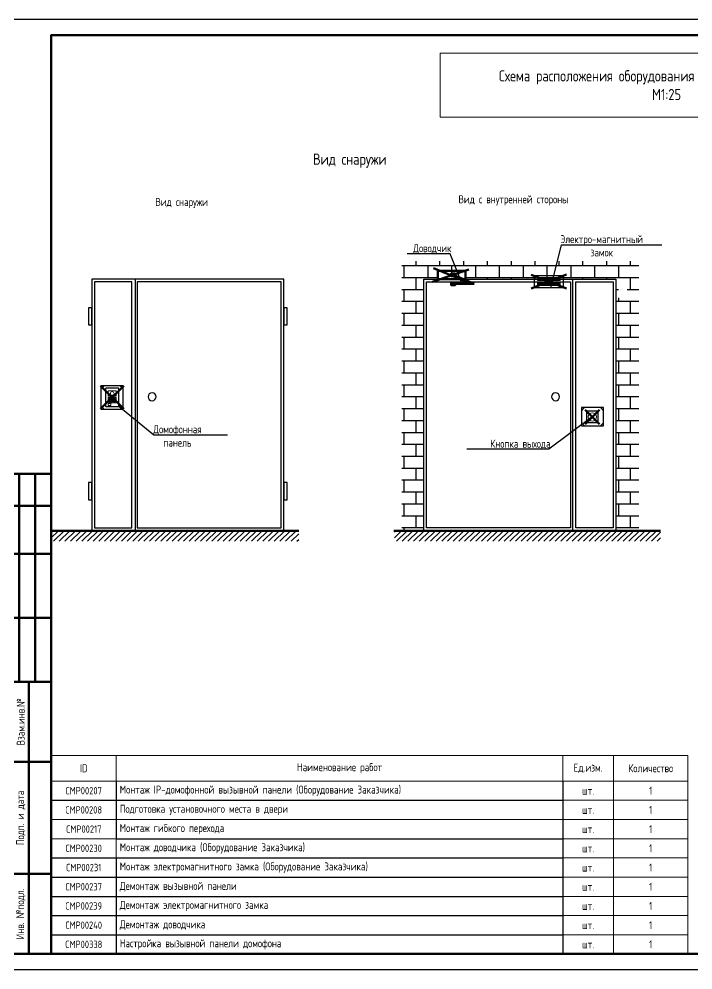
# Model space of a CAD drawing. Header units: millimetres. Extents: x -211 to 10565, y -2293 to 2244.
# Drawn here: x 730.8 to 941.2, y 1947.1 to 2244.1 of the extents above; entities that cross this region are included whole.
import ezdxf
from ezdxf import colors
from ezdxf.entities.mleader import LeaderData, LeaderLine
from ezdxf.enums import TextEntityAlignment as Align
from ezdxf.math import Vec2, Vec3

# ---------------------------------------------------------------- set-up
doc = ezdxf.new("R2010")
doc.units = ezdxf.units.MM
doc.layers.add('(034) Оформление_0', color=7, linetype='Continuous', lineweight=9)
doc.layers.add('Оборудование проектир.', color=7, linetype='Continuous', lineweight=50)
for name, color, linetype in [('_', 7, 'Continuous'), ('Выноски и подписи', 7, 'Continuous'), ('Дополнительные схемы', 7, 'Continuous'), ('Планы', 7, 'Continuous'), ('Текст и таблицы', 7, 'Continuous')]:
    doc.layers.add(name, color=color, linetype=linetype)
doc.layers.add('ВЭ', color=7, linetype='Continuous', plot=False)
doc.styles.get("Standard").update_dxf_attribs({"font": 'gost.TTF'})
pattern_1 = [(45, (0, 0), (-0.176777, 0.176777), [])]

# ---------------------------------------------------------------- blocks, each defined once
blk = doc.blocks.new('*T330')
at = {"layer": '(034) Оформление_0', "color": 0, "lineweight": 50, "transparency": 16777216}
for p, q in [((0, 0), (0, 65)), ((0, 65), (20, 65)), ((5, 0), (5, 65)), ((10, 0), (10, 65)), ((15, 0), (15, 65)), ((20, 0), (20, 65)), ((5, 55), (20, 55)), ((5, 40), (20, 40)), ((5, 20), (20, 20)), ((0, 0), (20, 0))]:
    blk.add_line(p, q, dxfattribs=at)
at = {"layer": '(034) Оформление_0', "color": 0, "transparency": 16777216, "insert": (2.5, 2), "char_height": 2.5, "width": 61, "attachment_point": 4, "rotation": 90}
blk.add_mtext('Согласованно', dxfattribs=at)
blk = doc.blocks.new('*U329')
at = {"layer": '(034) Оформление_0', "lineweight": 60}
for p, q in [((13, 5), (13, 90)), ((20, 65), (8, 65)), ((20, 30), (8, 30))]:
    blk.add_line(p, q, dxfattribs=at)
at = {"layer": '(034) Оформление_0'}
blk.add_lwpolyline([(420, 297), (0, 297), (0, 0), (420, 0)], close=True, dxfattribs=at)
at = {"layer": '(034) Оформление_0', "lineweight": 60}
for points in [[(415, 5), (415, 292), (20, 292), (20, 5)], [(20, 90), (8, 90), (8, 5), (20, 5)]]:
    blk.add_lwpolyline(points, close=True, dxfattribs=at)
blk.add_blockref('*T330', (0, 90))
at = {"layer": '(034) Оформление_0', "char_height": 2.5, "attachment_point": 5, "rotation": 90}
for s, insert in [('Взам.инв.№', (10.5, 77.5)), ('Подп. и дата', (10.5, 47.5)), ('Инв. №подл.', (10.5, 17.5))]:
    blk.add_mtext(s, dxfattribs=dict(at, insert=insert))
blk = doc.blocks.new('*T340')
at = {"layer": 'Текст и таблицы', "lineweight": 9, "transparency": 16777216}
for p, q in [((0, 0), (198.77, 0)), ((0, 0), (0, -8)), ((20.3, 0), (20.3, -8)), ((159.68, 0), (159.68, -8)), ((175.54, 0), (175.54, -62)), ((198.77, 0), (198.77, -62)), ((0, -8), (198.77, -8)), ((159.68, -14), (198.77, -14)), ((0, -20), (198.77, -20)), ((0, -26), (20.3, -26)), ((20.3, -26), (20.3, -32)), ((159.68, -26), (198.77, -26)), ((159.68, -32), (198.77, -32)), ((159.68, -38), (198.77, -38)), ((159.68, -44), (198.77, -44)), ((159.68, -50), (198.77, -50)), ((159.68, -56), (198.77, -56)), ((159.68, -62), (198.77, -62))]:
    blk.add_line(p, q, dxfattribs=at)
at = {"layer": 'Текст и таблицы', "lineweight": -2, "transparency": 16777216}
for p, q in [((0, -8), (0, -62)), ((20.3, -8), (20.3, -26)), ((159.68, -8), (159.68, -62)), ((0, -14), (159.68, -14)), ((20.3, -26), (159.68, -26)), ((0, -32), (159.68, -32)), ((20.3, -32), (20.3, -62)), ((0, -38), (159.68, -38)), ((0, -44), (159.68, -44)), ((0, -50), (159.68, -50)), ((0, -56), (159.68, -56)), ((0, -62), (159.68, -62))]:
    blk.add_line(p, q, dxfattribs=at)
at = {"layer": 'Текст и таблицы', "color": 0, "transparency": 16777216}
for s, insert, char_height, width, attachment_point in [('ID', (10.15, -4), 2.5, 18.0511, 5), ('Количество', (187.16, -4), 2.5, 20.9722, 5), ('СМР00207', (10.15, -11), 2.3, 18.1183, 5), ('{\\C256;Монтаж IP-домофонной вызывной панели (Оборудование Заказчика)}', (21.4, -11), 2.5, 137.1974, 4), ('{\\C256;шт.}', (167.61, -11), 2.5, 13.6753, 5), ('{\\C256;1', (187.16, -11), 2.5, 21.0395, 5), ('СМР00208', (10.15, -17), 2.3, 18.1183, 5), ('{\\C256;Подготовка установочного места в двери}', (21.4, -17), 2.5, 137.1974, 4), ('{\\C256;шт.}', (167.61, -17), 2.5, 13.6753, 5), ('{\\C256;1', (187.16, -17), 2.5, 21.0395, 5), ('CMP00217', (10.15, -23), 2.3, 18.1183, 5), ('Монтаж гибкого перехода^J', (21.4, -23), 2.5, 137.1974, 4), ('{\\C256;шт.}', (167.61, -23), 2.5, 13.6753, 5), ('1', (187.16, -23), 2.5, 21.0395, 5), ('СМР00230', (10.15, -29), 2.3, 18.1183, 5), ('Монтаж доводчика {\\C256;(Оборудование Заказчика)}', (21.4, -29), 2.5, 137.1974, 4), ('{\\C256;шт.}', (167.61, -29), 2.5, 13.6753, 5), ('{\\C256;1', (187.16, -29), 2.5, 21.0395, 5), ('СМР00231', (10.15, -35), 2.3, 18.1183, 5), ('Монтаж электромагнитного замка {\\C256;(Оборудование Заказчика)}', (21.4, -35), 2.5, 137.1974, 4), ('{\\C256;шт.}', (167.61, -35), 2.5, 13.6753, 5), ('{\\C256;1', (187.16, -35), 2.5, 21.0395, 5), ('СМР00237', (10.15, -41), 2.3, 18.1183, 5), ('Демонтаж вызывной панели ', (21.4, -41), 2.5, 137.1974, 4), ('{\\C256;шт.}', (167.61, -41), 2.5, 13.6753, 5), ('{\\C256;1', (187.16, -41), 2.5, 21.0395, 5), ('СМР00239', (10.15, -47), 2.3, 18.1183, 5), ('Демонтаж электромагнитного замка', (21.4, -47), 2.5, 137.1974, 4), ('{\\C256;шт.}', (167.61, -47), 2.5, 13.6753, 5), ('{\\C256;1', (187.16, -47), 2.5, 21.0395, 5), ('СМР00240', (10.15, -53), 2.3, 18.1183, 5), ('Демонтаж доводчика', (21.4, -53), 2.5, 137.1974, 4), ('{\\C256;шт.}', (167.61, -53), 2.5, 13.6753, 5), ('1', (187.16, -53), 2.5, 21.0395, 5), ('CMP00338^J', (10.15, -59), 2.3, 18.1183, 5), ('Настройка вызывной панели домофона^J', (21.4, -59), 2.5, 137.1974, 4), ('{\\C256;шт.}', (167.61, -59), 2.5, 13.6753, 5), ('1', (187.16, -59), 2.5, 21.0395, 5)]:
    blk.add_mtext(s, dxfattribs=dict(at, insert=insert, char_height=char_height, width=width, attachment_point=attachment_point))
at = {"layer": 'Текст и таблицы', "transparency": 16777216, "char_height": 2.5, "attachment_point": 5}
for s, insert, width in [('Наименование работ', (89.99, -4), 137.1301), ('Ед.изм.', (167.61, -4), 13.6081)]:
    blk.add_mtext(s, dxfattribs=dict(at, insert=insert, width=width))
blk = doc.blocks.new('*T351')
at = {"layer": 'Defpoints', "color": 8, "linetype": 'ByBlock', "lineweight": 0, "transparency": 16777216}
for p, q in [((0, 0), (141.44, 0)), ((0, 0), (0, -20)), ((141.44, 0), (141.44, -20)), ((0, -20), (141.44, -20))]:
    blk.add_line(p, q, dxfattribs=at)
at = {"color": 0, "transparency": 16777216, "insert": (70.72, -10), "char_height": 3.5, "width": 141.442, "attachment_point": 5}
blk.add_mtext('{\\fGOST|b0|i0|c0;Схема расположения оборудования на двери подъезда №2^JМ1:25', dxfattribs=at)
blk = doc.blocks.new('Домофония_Дверь Снаружи')
at = {"layer": 'Дополнительные схемы', "linetype": 'Continuous'}
blk.add_line((46.44, 78.53), (46.44, 0), dxfattribs=at)
for points in [[(0, 78.53), (59.97, 78.53), (59.97, 0), (0, 0)], [(0.85, 77.67), (45.85, 77.67), (45.85, 0.93), (0.85, 0.93)], [(47.46, 77.67), (59.14, 77.67), (59.14, 0.93), (47.46, 0.93)], [(-1.03, 69.62), (0, 69.62), (0, 64.26), (-1.03, 64.26)], [(59.97, 69.62), (61.01, 69.62), (61.01, 64.26), (59.97, 64.26)], [(-1.03, 15.02), (0, 15.02), (0, 9.66), (-1.03, 9.66)], [(59.97, 15.02), (61.01, 15.02), (61.01, 9.66), (59.97, 9.66)]]:
    blk.add_lwpolyline(points, close=True, dxfattribs=at)
blk.add_circle((41.13, 41.83), 1.25, dxfattribs=at)
blk = doc.blocks.new('Домофония_Дверь Внутри')
at = {"layer": 'Дополнительные схемы', "linetype": 'Continuous'}
blk.add_line((13.53, 78.53), (13.53, 0), dxfattribs=at)
for points in [[(59.97, 78.53), (0, 78.53), (0, 0), (59.97, 0)], [(12.52, 77.67), (0.84, 77.67), (0.84, 0.93), (12.52, 0.93)], [(59.13, 77.67), (14.13, 77.67), (14.13, 0.93), (59.13, 0.93)]]:
    blk.add_lwpolyline(points, close=True, dxfattribs=at)
blk.add_circle((18.84, 41.83), 1.25, dxfattribs=at)
blk = doc.blocks.new('Домофония_Подготовка_места_установки')
at = {"color": 0, "linetype": 'ByBlock', "lineweight": -2}
for p, q in [((0, 4.7), (0, 4.7)), ((1, 5.7), (1, 5.7)), ((1, 5.7), (1, 5.7)), ((5.94, 5.7), (6.94, 5.7)), ((6.94, 5.7), (5.94, 5.7)), ((6.94, 4.7), (6.94, 4.7)), ((0, 1), (0, 1)), ((1, 0), (1, 0)), ((5.94, 0), (5.94, 0)), ((6.94, 1), (6.94, 1))]:
    blk.add_line(p, q, dxfattribs=at)
at = {"layer": '_', "color": 0, "linetype": 'ByBlock', "lineweight": -2}
for p, q in [((1, 5.7), (0, 4.7)), ((5.94, 5.7), (6.94, 4.7)), ((0, 1), (1, 0)), ((6.94, 1), (5.94, 0))]:
    blk.add_line(p, q, dxfattribs=at)
blk.add_lwpolyline([(0, 5.7), (6.94, 5.7), (6.94, 0), (0, 0)], close=True, dxfattribs=at)
at = {"layer": 'Выноски и подписи', "color": 0, "linetype": 'ByBlock', "lineweight": -2, "oblique": 15, "flags": 3}
for tag, p in [('ID', (10.4, 3.35)), ('БАЗОВАЯ_РАСЦЕНКА', (10.17, 0.12)), ('ЕД.ИЗМ', (10.11, -3.34)), ('КОЛИЧЕСТВО', (10.11, -6.78))]:
    blk.add_attdef(tag, p, '', height=2.5, dxfattribs=at)
blk = doc.blocks.new('*U301')
at = {"color": 0, "linetype": 'ByBlock', "lineweight": -2}
for p, q in [((0, 6.25), (0, 6.25)), ((1, 7.25), (1, 7.25)), ((1, 7.25), (1, 7.25)), ((5.94, 7.25), (6.94, 7.25)), ((6.94, 7.25), (5.94, 7.25)), ((6.94, 4.7), (6.94, 4.7)), ((0, 1), (0, 1)), ((1, 0), (1, 0)), ((5.94, 0), (5.94, 0)), ((6.94, 1), (6.94, 1))]:
    blk.add_line(p, q, dxfattribs=at)
at = {"layer": '_', "color": 0, "linetype": 'ByBlock', "lineweight": -2}
for p, q in [((1, 7.25), (0, 6.25)), ((5.94, 7.25), (6.94, 6.25)), ((0, 1), (1, 0)), ((6.94, 1), (5.94, 0))]:
    blk.add_line(p, q, dxfattribs=at)
blk.add_lwpolyline([(0, 7.25), (6.94, 7.25), (6.94, 0), (0, 0)], close=True, dxfattribs=at)
at = {"layer": 'Выноски и подписи', "color": 0, "linetype": 'ByBlock', "lineweight": -2, "oblique": 15, "flags": 3}
for tag, p in [('ID', (10.4, 3.35)), ('БАЗОВАЯ_РАСЦЕНКА', (10.17, 0.12)), ('ЕД.ИЗМ', (10.11, -3.34)), ('КОЛИЧЕСТВО', (10.11, -6.78))]:
    blk.add_attdef(tag, p, '', height=2.5, dxfattribs=at)
blk = doc.blocks.new('*U299')
at = {"layer": 'Оборудование проектир.', "lineweight": 20}
h = blk.add_hatch(dxfattribs=at)
h.set_pattern_fill('ANSI31', color=256, scale=2)
h.set_pattern_definition(pattern_1)
h.paths.add_polyline_path([(8.13, 2.97), (1.08, 2.97), (1.08, 2.14), (8.13, 2.14)])
h = blk.add_hatch(dxfattribs=at)
h.set_pattern_fill('ANSI31', color=256, scale=2)
h.set_pattern_definition(pattern_1)
h.paths.add_polyline_path([(8.13, 0.64), (1.08, 0.64), (1.08, 1.46), (8.13, 1.46)])
at = {"layer": '_'}
blk.add_lwpolyline([(0, 3.61), (9.2, 3.61), (9.2, 0), (0, 0)], close=True, dxfattribs=at)
at = {"layer": 'Оборудование проектир.', "color": 1}
for p, q in [((-0.93, -0.36), (10.13, 3.97)), ((-0.89, 4.07), (10.13, -0.37))]:
    blk.add_line(p, q, dxfattribs=at)
at = {"layer": 'Оборудование проектир.', "linetype": 'Continuous', "lineweight": 20}
for p, q in [((1.08, 2.97), (8.13, 2.97)), ((1.08, 2.14), (1.08, 2.97)), ((8.13, 2.14), (1.08, 2.14)), ((8.13, 1.46), (1.08, 1.46)), ((1.08, 1.46), (1.08, 0.64)), ((1.08, 0.64), (8.13, 0.64)), ((8.13, 2.14), (8.13, 2.97)), ((8.13, 1.46), (8.13, 0.64))]:
    blk.add_line(p, q, dxfattribs=at)
at = {"layer": 'Выноски и подписи', "oblique": 15, "flags": 3}
for tag, p in [('ID', (14.02, 2.87)), ('БАЗОВАЯ_РАСЦЕНКА', (13.84, -0.5)), ('ЕД.ИЗМ', (13.62, -3.9)), ('КОЛИЧЕСТВО', (13.43, -7.19))]:
    blk.add_attdef(tag, p, '', height=2.5, dxfattribs=at)
blk = doc.blocks.new('*U298')
at = {"color": 0, "linetype": 'ByBlock'}
blk.add_lwpolyline([(0, 0), (0, 3.54), (3.54, 3.54), (3.54, 0)], close=True, dxfattribs=at)
at = {"layer": 'Оборудование проектир.', "color": 1}
for p, q in [((-0.48, 4.02), (4.02, -0.48)), ((4.02, 4.02), (-0.48, -0.48))]:
    blk.add_line(p, q, dxfattribs=at)
at = {"layer": 'Оборудование проектир.', "color": 0, "linetype": 'ByBlock', "lineweight": 20, "const_width": 0.442}
blk.add_lwpolyline([(1.55, 1.77, 1), (1.99, 1.77, 1)], format="xyb", close=True, dxfattribs=at)
at = {"layer": 'Оборудование проектир.', "color": 0, "linetype": 'ByBlock', "lineweight": 20}
blk.add_circle((1.77, 1.77), 1.33, dxfattribs=at)
at = {"layer": 'Выноски и подписи', "oblique": 15, "flags": 3}
for tag, p in [('ID', (6.53, 1.67)), ('БАЗОВАЯ_РАСЦЕНКА', (6.28, -1.43)), ('ЕД.ИЗМ', (6.16, -4.22)), ('КОЛИЧЕСТВО', (5.87, -7.12))]:
    blk.add_attdef(tag, p, '', height=2.5, dxfattribs=at)
blk = doc.blocks.new('*U297')
blk.add_lwpolyline([(0.15, 5.71), (3.85, 5.71, -0.414214), (4.06, 5.5), (4.06, 0.15, -0.414214), (3.85, -0.06), (0.15, -0.06, -0.414214), (-0.06, 0.15), (-0.06, 5.5, -0.414214)], format="xyb", close=True)
at = {"layer": 'Оборудование проектир.', "color": 1}
for p, q in [((-1.62, 6.43), (5.61, -0.76)), ((-1.59, -0.76), (5.61, 6.43))]:
    blk.add_line(p, q, dxfattribs=at)
at = {"layer": 'Оборудование проектир.', "lineweight": 9}
for p, q in [((0.97, 2.31), (1.27, 2.62)), ((0.97, 1.8), (1.78, 2.62)), ((0.97, 1.69), (1.9, 2.62)), ((0.97, 2.2), (1.39, 2.62)), ((1.06, 1.38), (2.29, 2.62)), ((1.17, 1.38), (2.41, 2.62)), ((1.57, 1.38), (2.8, 2.62)), ((1.68, 1.38), (2.92, 2.62)), ((2.08, 1.38), (3.03, 2.34)), ((2.19, 1.38), (3.03, 2.22)), ((2.59, 1.38), (3.03, 1.83)), ((2.7, 1.38), (3.03, 1.71))]:
    blk.add_line(p, q, dxfattribs=at)
for points in [[(0.76, 4.88), (3.24, 4.88), (3.24, 3.24), (0.76, 3.24)], [(0.76, 2.82), (3.24, 2.82), (3.24, 1.18), (0.76, 1.18)], [(2.41, 0.97), (3.24, 0.97), (3.24, 0.35), (2.41, 0.35)]]:
    blk.add_lwpolyline(points, close=True, dxfattribs=at)
for points in [[(0.97, 2.2), (0.97, 2.31)], [(0.97, 1.69), (0.97, 1.8)], [(1.17, 1.38), (1.06, 1.38)], [(1.27, 2.62), (1.39, 2.62)], [(1.68, 1.38), (1.57, 1.38)], [(1.78, 2.62), (1.9, 2.62)], [(2.19, 1.38), (2.08, 1.38)], [(2.29, 2.62), (2.41, 2.62)], [(2.7, 1.38), (2.59, 1.38)], [(2.8, 2.62), (2.92, 2.62)], [(3.03, 2.34), (3.03, 2.22)], [(3.03, 1.83), (3.03, 1.71)]]:
    blk.add_lwpolyline(points, dxfattribs=at)
blk.add_circle((2, 4.06), 0.583, dxfattribs=at)
at = {"oblique": 15, "flags": 3}
for tag, p in [('ID', (8.74, 3.48)), ('БАЗОВАЯ_РАСЦЕНКА', (8.83, 0.04)), ('ЕД.ИЗМ', (8.69, -3.41)), ('КОЛИЧЕСТВО', (8.6, -7.7))]:
    blk.add_attdef(tag, p, '', height=2.5, dxfattribs=at)
blk = doc.blocks.new('*U100')
at = {"layer": 'Оборудование проектир.'}
for p, q in [((3.81, 1.41), (-2.7, -1.41)), ((-2.7, -1.41), (3.82, -1.41))]:
    blk.add_line(p, q, dxfattribs=at)
at = {"layer": 'Оборудование проектир.', "linetype": 'Continuous'}
blk.add_lwpolyline([(0, 2.67), (8.64, 2.67), (8.64, 0), (0, 0)], close=True, dxfattribs=at)
at = {"layer": 'Оборудование проектир.'}
for points in [[(3.22, 1.79), (4.5, 1.79), (4.5, 1.03), (3.22, 1.03)], [(3.22, -1.02), (4.5, -1.02), (4.5, -1.79), (3.22, -1.79)]]:
    blk.add_lwpolyline(points, close=True, dxfattribs=at)
at = {"layer": 'Оборудование проектир.', "lineweight": 20}
for centre in [(3.81, 1.41), (3.82, -1.41)]:
    blk.add_circle(centre, 0.163, dxfattribs=at)
at = {"layer": 'Выноски и подписи', "oblique": 15, "flags": 3}
for tag, p in [('ID', (12.18, 1.71)), ('БАЗОВАЯ_РАСЦЕНКА', (12.06, -1.52)), ('ЕД.ИЗМ', (11.9, -4.73)), ('КОЛИЧЕСТВО', (11.88, -8.09))]:
    blk.add_attdef(tag, p, '', height=2.5, dxfattribs=at)
blk = doc.blocks.new('_None')

msp = doc.modelspace()

# ---------------------------------------------------------------- hatches: boundary and pattern name
at = {"layer": 'Дополнительные схемы'}
h = msp.add_hatch(dxfattribs=at)
h.set_pattern_fill('AR-B816', color=256, scale=0.46497)
h.set_pattern_definition([(0, (-3155.143, 1445.4665), (0, 3.7197593), []), (90, (-3155.143, 1445.4665), (-3.7197593, 3.7197593), [3.7197593, -3.7197593])])
edge = h.paths.add_edge_path()
edge.add_line((916.74, 2159.11), (917.13, 2159.09))
edge.add_line((917.13, 2159.09), (917.13, 2162.84))
edge.add_line((917.13, 2162.84), (870.14, 2162.84))
edge.add_line((870.14, 2162.84), (870.14, 2164.95))
edge.add_line((870.14, 2164.95), (861.49, 2164.95))
edge.add_line((861.49, 2164.95), (861.49, 2162.84))
edge.add_line((861.49, 2162.84), (857.16, 2162.84))
edge.add_line((857.16, 2162.84), (857.16, 2084.31))
edge.add_line((857.16, 2084.31), (850.3, 2084.31))
edge.add_line((850.3, 2084.31), (850.3, 2168.51))
edge.add_line((850.3, 2168.51), (924.31, 2168.51))
edge.add_line((924.31, 2168.51), (924.31, 2084.31))
edge.add_line((924.31, 2084.31), (918.3, 2084.31))
edge.add_arc((918.19, 2084.75), 0.46, 282.9469, 617.0531)
edge.add_line((918.09, 2084.31), (917.13, 2084.31))
edge.add_line((917.13, 2084.31), (917.13, 2159.02))
edge.add_arc((915.58, 2157.69), 2.05, 335.3009, 400.5623, ccw=False)
edge.add_line((917.44, 2156.83), (917.83, 2156.99))
edge.add_line((917.83, 2156.99), (918.23, 2157.17))
edge.add_line((918.23, 2157.17), (918.62, 2157.37))
edge.add_line((918.62, 2157.37), (919.01, 2157.58))
edge.add_line((919.01, 2157.58), (919.41, 2157.81))
edge.add_arc((918.61, 2158.7), 1.2, 311.5467, 479.6247)
edge.add_line((918.02, 2159.74), (917.83, 2159.63))
edge.add_line((917.83, 2159.63), (917.64, 2159.52))
edge.add_line((917.64, 2159.52), (917.45, 2159.42))
edge.add_line((917.45, 2159.42), (917.28, 2159.33))
edge.add_line((917.28, 2159.33), (917.1, 2159.25))
edge.add_line((917.1, 2159.25), (916.92, 2159.18))
edge.add_line((916.92, 2159.18), (916.74, 2159.11))
edge = h.paths.add_edge_path(flags=17)
edge.add_arc((918.61, 2158.7), 1.2, 324.5971, 459.1688, ccw=False)
edge.add_arc((919.46, 2159.23), 1.22, 276.1274, 507.6385)
edge = h.paths.add_edge_path(flags=17)
edge.add_arc((919.46, 2159.23), 1.22, 182.1436, 234.023, ccw=False)
edge.add_arc((917.51, 2158.19), 1.23, 362.3882, 413.7784, ccw=False)
at = {"layer": 'Планы'}
h = msp.add_hatch(dxfattribs=at)
h.set_pattern_fill('ANSI31', color=256, scale=10)
h.set_pattern_definition([(45, (-8763.4665, 891.5708), (-0.88388348, 0.88388348), [])])
h.paths.add_polyline_path([(740.75, 2084.31), (818.14, 2084.31), (818.14, 2080.99), (740.75, 2080.99)])
h = msp.add_hatch(dxfattribs=at)
h.set_pattern_fill('ANSI31', color=256, scale=10)
h.set_pattern_definition([(45, (-8668.7142, 891.5708), (-0.88388348, 0.88388348), [])])
h.paths.add_polyline_path([(848, 2084.31), (931.03, 2084.31), (931.03, 2080.99), (848, 2080.99)])

# ---------------------------------------------------------------- linework, layer by layer
at = {"color": 1, "lineweight": 60}
for p, q in [((871.17, 2165.87), (859.89, 2162.07)), ((860.15, 2166.31), (871.41, 2161.77))]:
    msp.add_line(p, q, dxfattribs=at)
at = {"linetype": 'Continuous', "lineweight": 0}
msp.add_lwpolyline([(875.77, 2162.84), (917.13, 2162.84), (917.13, 2159.09)], dxfattribs=at)
at = {"layer": '_', "lineweight": 0}
for p, q in [((917.13, 2084.31), (921.78, 2084.31)), ((919.46, 2084.31), (917.13, 2084.31)), ((921.78, 2084.31), (919.46, 2084.31)), ((919.46, 2084.31), (919.46, 2084.31))]:
    msp.add_line(p, q, dxfattribs=at)
at = {"layer": 'ВЭ'}
msp.add_lwpolyline([(720.85, 2244.11), (1140.85, 2244.11), (1140.85, 1947.11), (720.85, 1947.11)], close=True, dxfattribs=at)
at = {"layer": 'Дополнительные схемы', "lineweight": 50, "flags": 128}
for points in [[(818.14, 2084.31), (740.75, 2084.31)], [(931.03, 2084.31), (847.82, 2084.31)]]:
    msp.add_lwpolyline(points, dxfattribs=at)

# ---------------------------------------------------------------- block references
at = {"layer": '(034) Оформление_0'}
msp.add_blockref('*U329', (720.85, 1947.11), dxfattribs=at)
for name, p in [('*T351', (862.22, 2233.45)), ('*T340', (740.85, 2014.11))]:
    msp.add_blockref(name, p)
at = {"xscale": -1}
for name, p in [('*U100', (870.19, 2162.82)), ('*U299', (900.79, 2160.28)), ('*U297', (761.89, 2123.11)), ('*U301', (763.33, 2122.3)), ('Домофония_Подготовка_места_установки', (913.29, 2117.04)), ('*U298', (911.54, 2118.06))]:
    msp.add_blockref(name, p, dxfattribs=at)
at = {"layer": 'Дополнительные схемы', "xscale": -1}
for name, p in [('Домофония_Дверь Снаружи', (813.48, 2084.31)), ('Домофония_Дверь Внутри', (917.13, 2084.31))]:
    msp.add_blockref(name, p, dxfattribs=at)

# ---------------------------------------------------------------- texts
at = {"layer": '(034) Оформление_0'}
msp.add_text('Вид снаружи', height=3.5, dxfattribs=at).set_placement((834.06, 2198.59), align=Align.CENTER)
at = {"layer": 'Выноски и подписи'}
for s, p in [('Вид с внутренней стороны', (867.98, 2186.56)), ('Вид снаружи', (773.37, 2185.72))]:
    msp.add_text(s, height=2.5, dxfattribs=at).set_placement(p)

# ---------------------------------------------------------------- leaders
ml = msp.add_multileader_mtext('Standard', dxfattribs=at)
ml.set_content('Электро-магнитный замок', color=256)
ml.set_leader_properties()
ml.set_arrow_properties(name='NONE')
ml.build(insert=Vec2(0, 0))
ml.multileader.update_dxf_attribs({"text_left_attachment_type": 6, "text_right_attachment_type": 6, "dogleg_length": 0, "arrow_head_size": 0.18})
ctx = ml.context
ctx.base_point, ctx.char_height, ctx.arrow_head_size, ctx.landing_gap_size, ctx.plane_origin = Vec3(900.11, 2173.62), 2.5, 0.18, 0, Vec3(898.45, 2162.65)
ctx.left_attachment, ctx.right_attachment, ctx.text_align_type = 6, 6, 1
notes = []
notes.append((ctx, [(1, (1, 1, 0), (900.11, 2173.62), (1, 0), 0, [(0, [(896.79, 2160.15)], 0, [])])]))
ctx.mtext.insert, ctx.mtext.width, ctx.mtext.defined_height, ctx.mtext.alignment, ctx.mtext.flow_direction = Vec3(912.72, 2176.62), 31.0142, 0.896, 2, 5
at = {"layer": 'Выноски и подписи', "ltscale": 5}
ml = msp.add_multileader_mtext('Standard', dxfattribs=at)
ml.set_content('Домофонная \\Pпанель', color=256)
ml.set_leader_properties()
ml.set_arrow_properties(name='NONE')
ml.build(insert=Vec2(0, 0))
ml.multileader.update_dxf_attribs({"text_left_attachment_type": 6, "text_right_attachment_type": 6, "dogleg_length": 0, "arrow_head_size": 0.18})
ctx = ml.context
ctx.base_point, ctx.char_height, ctx.arrow_head_size, ctx.landing_gap_size, ctx.plane_origin = Vec3(772.86, 2114.23), 2.5, 0.18, 0, Vec3(828.57, 2109.14)
ctx.left_attachment, ctx.right_attachment, ctx.text_align_type = 6, 6, 1
notes.append((ctx, [(0, (1, 1, 0), (772.86, 2114.23), (1, 0), 0, [(0, [(761.93, 2123.16)], 0, [])])]))
ctx.mtext.insert, ctx.mtext.alignment, ctx.mtext.flow_direction = Vec3(780.25, 2117.23), 2, 5
ml = msp.add_multileader_mtext('Standard', dxfattribs=at)
ml.set_content('Кнопка выхода', color=256)
ml.set_leader_properties()
ml.set_arrow_properties(name='NONE')
ml.build(insert=Vec2(0, 0))
ml.multileader.update_dxf_attribs({"text_left_attachment_type": 6, "text_right_attachment_type": 6, "dogleg_length": 0, "arrow_head_size": 0.18})
ctx = ml.context
ctx.base_point, ctx.char_height, ctx.arrow_head_size, ctx.landing_gap_size, ctx.plane_origin = Vec3(878.46, 2109.73), 2.5, 0.18, 0, Vec3(935.22, 2109.39)
ctx.left_attachment, ctx.right_attachment, ctx.text_align_type = 6, 6, 1
notes.append((ctx, [(1, (1, 1, 0), (896.21, 2109.73), (-1, 0), 0, [(0, [(909.76, 2119.85)], 0, [])])]))
ctx.mtext.insert, ctx.mtext.alignment, ctx.mtext.flow_direction = Vec3(887.34, 2112.73), 2, 5
for ctx, leaders in notes:
    for number, flags, end, landing, length, lines in leaders:
        leader = LeaderData()
        leader.index, (leader.has_last_leader_line, leader.has_dogleg_vector, leader.attachment_direction) = number, flags
        leader.last_leader_point, leader.dogleg_vector, leader.dogleg_length = Vec3(end), Vec3(landing), length
        for number, points, colour, breaks in lines:
            line = LeaderLine()
            line.index, line.vertices, line.color, line.breaks = number, Vec3.list(points), colors.encode_raw_color(colour), breaks
            leader.lines.append(line)
        ctx.leaders.append(leader)

# ---------------------------------------------------------------- next in the draw order: leaders
at = {"layer": 'Выноски и подписи'}
ml = msp.add_multileader_mtext('Standard', dxfattribs=at)
ml.set_content('Доводчик', color=256)
ml.set_leader_properties()
ml.set_arrow_properties(name='NONE')
ml.build(insert=Vec2(0, 0))
ml.multileader.update_dxf_attribs({"text_left_attachment_type": 6, "text_right_attachment_type": 6, "dogleg_length": 0, "arrow_head_size": 0.18})
ctx = ml.context
ctx.base_point, ctx.char_height, ctx.arrow_head_size, ctx.landing_gap_size, ctx.plane_origin = Vec3(854.26, 2170.79), 2.5, 0.18, 0, Vec3(873.37, 2163.77)
ctx.left_attachment, ctx.right_attachment, ctx.text_align_type = 6, 6, 1
notes = []
notes.append((ctx, [(0, (1, 1, 0), (865.4, 2170.79), (-1, 0), 0, [(0, [(869.15, 2161.42)], 0, [])])]))
ctx.mtext.insert, ctx.mtext.width, ctx.mtext.defined_height, ctx.mtext.alignment, ctx.mtext.flow_direction = Vec3(859.83, 2173.79), 13.3169, 5.67, 2, 5
ctx.mtext.has_bg_fill, ctx.mtext.bg_color, ctx.mtext.bg_scale_factor, ctx.mtext.bg_transparency, ctx.mtext.use_window_bg_color = 1, -1027028792, 1.5, 0, 1
for ctx, leaders in notes:
    for number, flags, end, landing, length, lines in leaders:
        leader = LeaderData()
        leader.index, (leader.has_last_leader_line, leader.has_dogleg_vector, leader.attachment_direction) = number, flags
        leader.last_leader_point, leader.dogleg_vector, leader.dogleg_length = Vec3(end), Vec3(landing), length
        for number, points, colour, breaks in lines:
            line = LeaderLine()
            line.index, line.vertices, line.color, line.breaks = number, Vec3.list(points), colors.encode_raw_color(colour), breaks
            leader.lines.append(line)
        ctx.leaders.append(leader)

doc.saveas('drawing.dxf')
